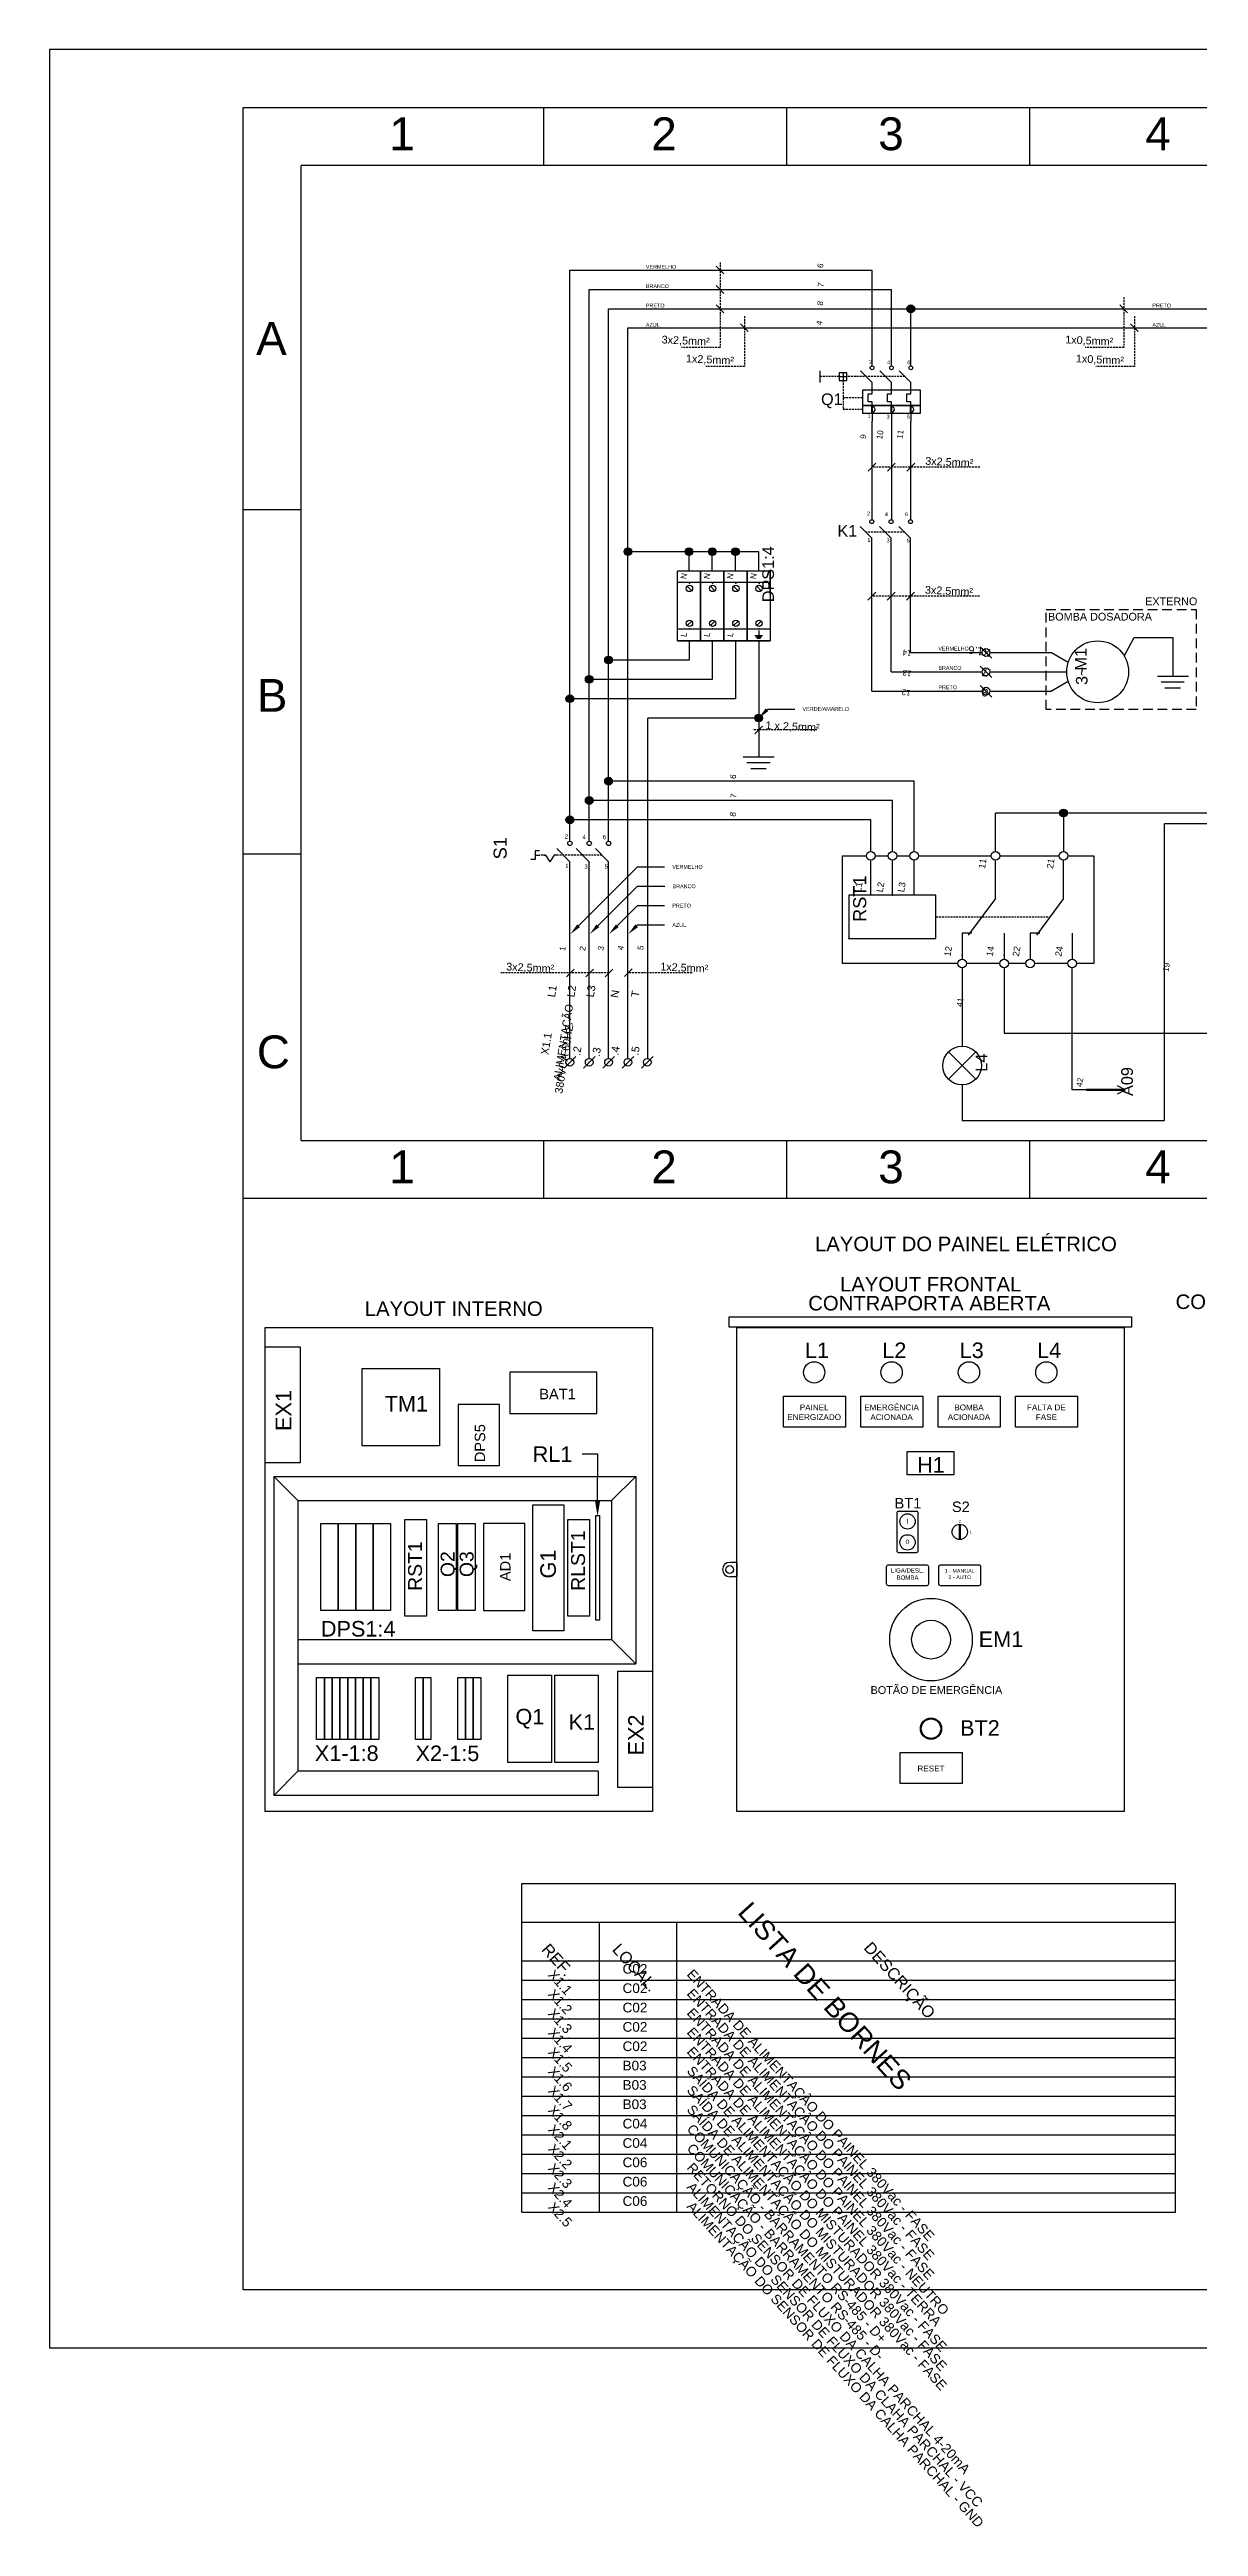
# Model space of a CAD drawing. Header units: millimetres. Extents: x 100 to 940, y 54 to 694.
# Drawn here: x 100 to 397, y 54 to 694 of the extents above; entities that cross this region are included whole.
import ezdxf
from ezdxf import colors
from ezdxf.entities.mleader import LeaderData, LeaderLine
from ezdxf.enums import TextEntityAlignment as Align
from ezdxf.math import Vec2, Vec3

# ---------------------------------------------------------------- set-up
doc = ezdxf.new("R2010")
doc.units = ezdxf.units.MM
doc.linetypes.add('DASHED', pattern=[0.75, 0.5, -0.25])
doc.styles.add('Annotative', font='Arial.ttf')
doc.styles.add('Notes', font='Arial.ttf', dxfattribs={"height": 3})
doc.styles.get("Standard").update_dxf_attribs({"font": 'Arial.ttf'})

msp = doc.modelspace()

# ---------------------------------------------------------------- hatches: boundary and pattern name
for points in [[(323.58, 626.93, 1), (321.58, 626.93, 1)], [(250.47, 564.16, 1), (248.47, 564.16, 1)], [(266.27, 564.16, 1), (264.27, 564.16, 1)], [(272.27, 564.16, 1), (270.27, 564.16, 1)], [(278.27, 564.16, 1), (276.27, 564.16, 1)], [(240.47, 531.16, 1), (238.47, 531.16, 1)], [(245.47, 536.16, 1), (243.47, 536.16, 1)], [(235.47, 526.16, 1), (233.47, 526.16, 1)], [(284.27, 521.16, 1), (282.27, 521.16, 1)], [(245.47, 504.86, 1), (243.47, 504.86, 1)], [(240.47, 499.86, 1), (238.47, 499.86, 1)], [(235.47, 494.87, 1), (233.47, 494.87, 1)], [(363.04, 496.63, 1), (361.04, 496.63, 1)]]:
    msp.add_hatch(color=256).paths.add_polyline_path(points)

# ---------------------------------------------------------------- linework, layer by layer
for p, q in [((227.78, 664), (227.78, 679)), ((290.56, 664), (290.56, 679)), ((353.33, 664), (353.33, 679)), ((165, 412), (165, 664)), ((730, 664), (165, 664)), ((234.47, 489.36), (234.47, 636.93)), ((234.47, 636.93), (312.58, 636.93)), ((272.3, 637.93), (274.3, 635.93)), ((312.58, 614.17), (312.58, 636.93)), ((239.47, 489.36), (239.47, 631.93)), ((239.47, 631.93), (317.58, 631.93)), ((272.3, 632.93), (274.3, 630.93)), ((272.3, 627.93), (274.3, 625.93)), ((317.58, 614.17), (317.58, 631.93)), ((376.6, 627.93), (378.6, 625.93)), ((376.6, 627.93), (378.6, 625.93)), ((244.47, 489.36), (244.47, 626.93)), ((244.47, 626.93), (430.45, 626.93)), ((249.47, 433.22), (249.47, 622.03)), ((249.47, 622.03), (430.45, 622.03)), ((278.58, 623.03), (280.58, 621.03)), ((278.58, 623.03), (280.58, 621.03)), ((322.58, 614.17), (322.58, 626.93)), ((379.36, 623.03), (381.36, 621.03)), ((379.36, 623.03), (381.36, 621.03)), ((299.08, 610.93), (299.08, 607.93)), ((304.08, 609.43), (306.08, 609.43)), ((305.08, 610.43), (305.08, 608.43)), ((312.58, 607.93), (309.58, 610.93)), ((312.58, 612.17), (312.58, 614.17)), ((317.58, 607.93), (314.58, 610.93)), ((317.58, 612.17), (317.58, 614.17)), ((322.58, 607.93), (319.58, 610.93)), ((322.58, 612.17), (322.58, 614.17)), ((311.58, 602.93), (311.58, 604.93)), ((311.58, 604.93), (312.58, 604.92)), ((312.58, 602.93), (311.58, 602.93)), ((312.58, 605.93), (312.58, 607.93)), ((312.58, 604.92), (312.58, 605.93)), ((312.58, 601.93), (312.58, 602.93)), ((316.58, 602.93), (316.58, 604.93)), ((316.58, 604.93), (317.58, 604.93)), ((317.58, 602.93), (316.58, 602.93)), ((317.58, 605.93), (317.58, 607.93)), ((317.58, 604.93), (317.58, 605.93)), ((317.58, 601.93), (317.58, 602.93)), ((321.58, 602.93), (321.58, 604.93)), ((321.58, 604.93), (322.58, 604.93)), ((322.58, 602.93), (321.58, 602.93)), ((322.58, 605.93), (322.58, 607.93)), ((322.58, 604.93), (322.58, 605.93)), ((322.58, 601.93), (322.58, 602.93)), ((312.58, 599.93), (312.58, 597.93)), ((312.58, 572.42), (312.58, 597.93)), ((317.58, 599.93), (317.58, 597.93)), ((317.58, 597.93), (317.58, 572.42)), ((322.58, 599.93), (322.58, 597.93)), ((322.58, 572.42), (322.58, 597.93)), ((313.58, 587), (311.58, 585)), ((318.58, 587), (316.58, 585)), ((323.58, 587), (321.58, 585)), ((165, 575), (150, 575)), ((312.49, 567.68), (309.49, 570.68)), ((317.5, 567.68), (314.5, 570.68)), ((322.5, 567.68), (319.5, 570.68)), ((283.27, 564.16), (249.47, 564.16)), ((265.27, 559.16), (265.27, 564.16)), ((271.27, 559.16), (271.27, 564.16)), ((277.27, 559.16), (277.27, 564.16)), ((283.27, 559.16), (283.27, 564.16)), ((312.49, 528.11), (312.49, 567.68)), ((317.5, 533.11), (317.5, 567.68)), ((322.5, 538.11), (322.5, 567.68)), ((262.27, 541.16), (262.27, 559.16)), ((268.27, 559.16), (262.27, 559.16)), ((268.27, 559.16), (268.27, 541.16)), ((268.27, 553.16), (268.27, 559.16)), ((268.27, 541.16), (268.27, 559.16)), ((274.27, 559.16), (268.27, 559.16)), ((274.27, 559.16), (274.27, 541.16)), ((274.27, 553.16), (274.27, 559.16)), ((274.27, 541.16), (274.27, 559.16)), ((280.27, 559.16), (274.27, 559.16)), ((280.27, 559.16), (280.27, 541.16)), ((280.27, 553.16), (280.27, 559.16)), ((280.27, 541.16), (280.27, 559.16)), ((286.27, 559.16), (280.27, 559.16)), ((286.27, 559.16), (286.27, 541.16)), ((286.27, 553.16), (286.27, 559.16)), ((268.27, 556.16), (262.27, 556.16)), ((265.95, 554.08), (264.79, 555.24)), ((274.27, 556.16), (268.27, 556.16)), ((271.95, 554.08), (270.79, 555.24)), ((280.27, 556.16), (274.27, 556.16)), ((277.95, 554.08), (276.79, 555.24)), ((286.27, 556.16), (280.27, 556.16)), ((283.95, 554.08), (282.79, 555.24)), ((313.5, 553.67), (311.5, 551.67)), ((318.5, 553.67), (316.5, 551.67)), ((323.5, 553.67), (321.5, 551.67)), ((268.27, 544.16), (262.27, 544.16)), ((265.95, 546.24), (264.79, 545.08)), ((274.27, 544.16), (268.27, 544.16)), ((271.95, 546.24), (270.79, 545.08)), ((280.27, 544.16), (274.27, 544.16)), ((277.95, 546.24), (276.79, 545.08)), ((286.27, 544.16), (280.27, 544.16)), ((283.95, 546.24), (282.79, 545.08)), ((262.27, 541.16), (268.27, 541.16)), ((268.27, 541.16), (262.27, 541.16)), ((265.27, 541.16), (265.27, 536.16)), ((268.27, 541.16), (274.27, 541.16)), ((274.27, 541.16), (268.27, 541.16)), ((271.27, 541.16), (271.27, 531.16)), ((274.27, 541.16), (280.27, 541.16)), ((280.27, 541.16), (274.27, 541.16)), ((277.27, 541.16), (277.27, 526.16)), ((280.27, 541.16), (286.27, 541.16)), ((286.27, 541.16), (280.27, 541.16)), ((282.27, 542.54), (284.27, 542.54)), ((282.51, 542.16), (284.01, 542.16)), ((282.76, 541.79), (283.76, 541.79)), ((283.27, 543.79), (283.27, 542.54)), ((283.27, 541.16), (283.27, 521.16)), ((322.5, 538.11), (341.01, 538.11)), ((343.51, 536.61), (340.51, 539.61)), ((343.01, 538.11), (358.94, 538.11)), ((358.94, 538.11), (363.27, 535.61)), ((377.72, 537.2), (380.31, 542)), ((380.31, 542), (390.31, 542)), ((390.31, 542), (390.31, 532)), ((265.27, 536.16), (244.47, 536.16)), ((317.5, 533.11), (340.95, 533.11)), ((343.51, 531.61), (340.51, 534.61)), ((343.01, 533.11), (362.87, 533.11)), ((343.01, 533.11), (346.01, 533.11)), ((386.31, 532), (394.31, 532)), ((277.27, 526.16), (234.47, 526.16)), ((271.27, 531.16), (239.47, 531.16)), ((312.49, 528.11), (340.95, 528.11)), ((343.51, 526.61), (340.51, 529.61)), ((343.01, 528.11), (358.94, 528.11)), ((343.01, 528.11), (351.01, 528.11)), ((363.27, 530.61), (358.94, 528.11)), ((387.26, 530.5), (393.26, 530.5)), ((388.27, 529), (392.27, 529)), ((254.6, 433.23), (254.6, 521.16)), ((283.27, 521.16), (254.6, 521.16)), ((284.27, 519.11), (282.27, 517.11)), ((283.27, 521.16), (283.27, 511.16)), ((279.27, 511.16), (287.27, 511.16)), ((280.22, 509.66), (286.22, 509.66)), ((281.23, 508.16), (285.23, 508.16)), ((317.84, 499.86), (239.47, 499.86)), ((323.46, 504.86), (244.47, 504.86)), ((317.84, 486.66), (317.84, 499.86)), ((323.46, 486.66), (323.46, 504.86)), ((312.21, 494.86), (234.47, 494.87)), ((312.21, 486.66), (312.21, 494.86)), ((457.38, 496.63), (344.44, 496.63)), ((344.44, 486.66), (344.44, 496.63)), ((362.04, 496.63), (362.04, 486.66)), ((462.38, 493.82), (388.18, 493.82)), ((388.18, 417.19), (388.18, 493.82)), ((226.62, 486.86), (225.5, 486.86)), ((225.5, 486.86), (225.5, 484.61)), ((234.47, 484.05), (231.09, 487.42)), ((239.47, 484.05), (236.09, 487.42)), ((244.47, 484.05), (241.09, 487.42)), ((165, 486), (150, 486)), ((225.5, 484.61), (224.37, 484.61)), ((225.5, 485.73), (226.62, 485.73)), ((227.63, 485.73), (228.19, 485.73)), ((228.19, 485.73), (229.31, 484.05)), ((230.44, 485.73), (229.31, 484.05)), ((231, 485.73), (230.44, 485.73)), ((234.47, 433.22), (234.47, 484.05)), ((234.47, 481.8), (234.47, 484.05)), ((239.46, 433.22), (239.47, 484.05)), ((239.47, 481.8), (239.47, 484.05)), ((244.47, 433.22), (244.47, 484.05)), ((244.47, 481.8), (244.47, 484.05)), ((235.6, 456.31), (233.6, 454.31)), ((240.6, 456.31), (238.6, 454.31)), ((245.6, 456.31), (243.6, 454.31)), ((250.6, 456.35), (248.6, 454.35)), ((335.84, 456.59), (335.84, 436.35)), ((346.69, 456.59), (346.69, 439.77)), ((364.29, 425.08), (364.29, 456.59)), ((346.69, 439.77), (486.57, 439.77)), ((232.97, 430.72), (235.97, 433.72)), ((237.97, 430.72), (240.97, 433.72)), ((242.97, 430.72), (245.97, 433.72)), ((247.97, 430.72), (250.97, 433.72)), ((252.97, 430.72), (255.97, 433.72)), ((339.37, 434.88), (332.3, 427.81)), ((332.3, 434.88), (339.37, 427.81)), ((335.84, 426.35), (335.84, 417.19)), ((368, 425.08), (364.29, 425.08)), ((377.96, 425.08), (375.96, 426.08)), ((375.96, 424.08), (377.96, 425.08)), ((335.84, 417.19), (388.18, 417.19)), ((165, 412), (730, 412)), ((227.78, 397), (227.78, 412)), ((290.56, 397), (290.56, 412)), ((353.33, 397), (353.33, 412)), ((165, 397), (150, 397)), ((730, 397), (165, 397)), ((277.61, 363.69), (302.64, 363.69)), ((277.61, 363.69), (302.64, 363.69)), ((157.94, 325.19), (251.52, 325.19)), ((157.94, 325.19), (157.94, 242.73)), ((157.94, 325.19), (164.2, 318.94)), ((251.52, 325.19), (245.26, 318.94)), ((251.52, 325.19), (251.52, 276.76)), ((164.2, 318.94), (164.2, 248.99)), ((164.2, 318.94), (245.26, 318.94)), ((245.26, 318.94), (245.26, 283.02)), ((335.09, 312.82), (335.09, 308.86)), ((335.36, 312.81), (335.36, 308.85)), ((277.61, 302.96), (275.77, 302.96)), ((277.61, 302.96), (277.61, 299.27)), ((277.61, 299.27), (275.77, 299.27)), ((164.2, 283.02), (245.26, 283.02)), ((245.26, 283.02), (251.52, 276.76)), ((164.2, 276.76), (251.52, 276.76)), ((164.2, 248.99), (157.94, 242.73)), ((241.82, 248.99), (164.2, 248.99)), ((241.82, 248.99), (241.82, 242.73)), ((241.82, 242.73), (157.94, 242.73)), ((222.05, 135), (222.05, 220)), ((222.05, 220), (390.95, 220)), ((390.95, 135), (390.95, 220)), ((222.05, 210), (390.95, 210)), ((242.05, 210), (242.05, 135)), ((262.05, 210), (262.05, 135)), ((222.05, 200), (390.95, 200)), ((222.05, 195), (390.95, 195)), ((222.05, 190), (390.95, 190)), ((222.05, 185), (390.95, 185)), ((222.05, 180), (390.95, 180)), ((222.05, 175), (390.95, 175)), ((222.05, 170), (390.95, 170)), ((222.05, 165), (390.95, 165)), ((222.05, 160), (390.95, 160)), ((222.05, 155), (390.95, 155)), ((222.05, 150), (390.95, 150)), ((222.05, 145), (390.95, 145)), ((222.05, 140), (390.95, 140)), ((222.05, 135), (390.95, 135))]:
    msp.add_line(p, q)
at = {"linetype": 'DASHED'}
for p, q in [((273.3, 638.92), (273.3, 616.93)), ((377.6, 629.92), (377.6, 616.93)), ((279.58, 625.03), (279.58, 612.03)), ((380.36, 625.03), (380.36, 612.03)), ((273.3, 616.93), (263.3, 616.93)), ((377.6, 616.93), (367.6, 616.93)), ((279.58, 612.03), (269.58, 612.03)), ((304.08, 609.43), (299.08, 609.43)), ((305.08, 608.43), (305.08, 600.93)), ((321.08, 609.43), (306.08, 609.43)), ((380.36, 612.03), (370.36, 612.03)), ((310.08, 603.93), (305.08, 603.93)), ((310.08, 600.93), (305.08, 600.93)), ((340.43, 586), (312.58, 586)), ((321, 569.18), (310.99, 569.18)), ((340.34, 552.67), (312.49, 552.67)), ((298.27, 518.11), (281.76, 518.11)), ((228.19, 485.73), (226.62, 485.73)), ((242.78, 485.73), (230.44, 485.73)), ((329.09, 469.79), (358.54, 469.79)), ((244.6, 455.31), (216.6, 455.31)), ((266.04, 455.31), (249.6, 455.31))]:
    msp.add_line(p, q, dxfattribs=at)
at = {"lineweight": 40}
for p, q in [((312.58, 599.93), (312.58, 601.93)), ((317.58, 599.93), (317.58, 601.93)), ((322.58, 599.93), (322.58, 601.93))]:
    msp.add_line(p, q, dxfattribs=at)
at = {"lineweight": 30}
for p, q in [((312.21, 475.41), (312.21, 484.41)), ((317.84, 475.41), (317.84, 484.41)), ((323.46, 475.41), (323.46, 484.41)), ((344.44, 474.53), (344.44, 484.41)), ((362.04, 474.53), (362.04, 484.41)), ((344.44, 474.53), (337.43, 465.05)), ((362.04, 474.53), (355.03, 465.05)), ((338.35, 465.59), (335.84, 465.59)), ((335.84, 465.59), (335.84, 458.84)), ((346.69, 465.59), (346.69, 458.84)), ((355.96, 465.59), (353.44, 465.59)), ((353.44, 465.59), (353.44, 458.84)), ((364.29, 465.59), (364.29, 458.84))]:
    msp.add_line(p, q, dxfattribs=at)
at = {"lineweight": 50}
msp.add_line((377.96, 425.08), (368, 425.08), dxfattribs=at)
for points in [[(100, 100), (940, 100), (940, 693.94), (100, 693.94)], [(150, 679), (925, 679), (925, 115), (150, 115)], [(304.08, 608.43), (306.08, 608.43), (306.08, 610.43), (304.08, 610.43)], [(310.08, 601.93), (325.08, 601.93), (325.08, 605.93), (310.08, 605.93)], [(310.08, 599.93), (325.08, 599.93), (325.08, 601.93), (310.08, 601.93)], [(275.66, 366.42), (379.62, 366.42), (379.62, 363.75), (275.66, 363.75)], [(155.75, 363.69), (255.85, 363.69), (255.85, 238.54), (155.75, 238.54)], [(155.75, 358.69), (164.76, 358.69), (164.76, 328.65), (155.75, 328.65)], [(277.61, 363.69), (377.7, 363.69), (377.7, 238.54), (277.61, 238.54)], [(180.75, 353.1), (200.77, 353.1), (200.77, 333.07), (180.75, 333.07)], [(241.48, 341.43), (241.48, 352.11), (218.96, 352.11), (218.96, 341.43)], [(289.64, 345.88), (305.66, 345.88), (305.66, 337.87), (289.64, 337.87)], [(309.64, 345.88), (325.66, 345.88), (325.66, 337.87), (309.64, 337.87)], [(329.64, 345.88), (345.66, 345.88), (345.66, 337.87), (329.64, 337.87)], [(349.64, 345.88), (365.66, 345.88), (365.66, 337.87), (349.64, 337.87)], [(216.28, 343.77), (205.6, 343.77), (205.6, 327.97), (216.28, 327.97)], [(321.66, 331.62), (333.66, 331.62), (333.66, 325.62), (321.66, 325.62)], [(191.82, 314.07), (197.42, 314.07), (197.42, 289.04), (191.82, 289.04)], [(224.93, 317.83), (232.94, 317.83), (232.94, 285.29), (224.93, 285.29)], [(233.95, 314.07), (239.56, 314.07), (239.56, 289.04), (233.95, 289.04)], [(241.17, 315.05), (242.11, 315.05), (242.11, 288.07), (241.17, 288.07)], [(170.13, 313.05), (174.63, 313.05), (174.63, 290.52), (170.13, 290.52)], [(174.63, 313.05), (179.14, 313.05), (179.14, 290.52), (174.63, 290.52)], [(179.14, 313.05), (183.64, 313.05), (183.64, 290.52), (179.14, 290.52)], [(183.64, 313.05), (188.15, 313.05), (188.15, 290.52), (183.64, 290.52)], [(200.56, 313.05), (205.06, 313.05), (205.06, 290.52), (200.56, 290.52)], [(205.51, 313.05), (210.01, 313.05), (210.01, 290.52), (205.51, 290.52)], [(222.83, 313.05), (212.15, 313.05), (212.15, 290.52), (222.83, 290.52)], [(169.02, 273.21), (171.02, 273.21), (171.02, 257.19), (169.02, 257.19)], [(171.06, 273.21), (173.06, 273.21), (173.06, 257.19), (171.06, 257.19)], [(173.06, 273.21), (175.06, 273.21), (175.06, 257.19), (173.06, 257.19)], [(175.06, 273.21), (177.07, 273.21), (177.07, 257.19), (175.06, 257.19)], [(177.07, 273.21), (179.07, 273.21), (179.07, 257.19), (177.07, 257.19)], [(179.07, 273.21), (181.07, 273.21), (181.07, 257.19), (179.07, 257.19)], [(181.07, 273.21), (183.07, 273.21), (183.07, 257.19), (181.07, 257.19)], [(183.07, 273.21), (185.08, 273.21), (185.08, 257.19), (183.07, 257.19)], [(194.56, 273.21), (196.56, 273.21), (196.56, 257.19), (194.56, 257.19)], [(196.56, 273.21), (198.56, 273.21), (198.56, 257.19), (196.56, 257.19)], [(205.48, 273.21), (207.49, 273.21), (207.49, 257.19), (205.48, 257.19)], [(207.49, 273.21), (209.49, 273.21), (209.49, 257.19), (207.49, 257.19)], [(209.49, 273.21), (211.49, 273.21), (211.49, 257.19), (209.49, 257.19)], [(218.47, 273.81), (229.74, 273.81), (229.74, 251.28), (218.47, 251.28)], [(230.55, 273.81), (241.82, 273.81), (241.82, 251.28), (230.55, 251.28)], [(246.84, 274.83), (255.85, 274.83), (255.85, 244.79), (246.84, 244.79)], [(319.83, 253.81), (335.85, 253.81), (335.85, 245.8), (319.83, 245.8)]]:
    msp.add_lwpolyline(points, close=True)
at = {"linetype": 'DASHED', "ltscale": 5}
msp.add_lwpolyline([(357.57, 549.25), (396.36, 549.25), (396.36, 523.35), (357.57, 523.35)], close=True, dxfattribs=at)
at = {"lineweight": 30}
for points in [[(334.71, 457.71), (304.91, 457.71), (304.91, 485.54), (311.09, 485.54)], [(313.34, 485.54), (316.71, 485.54)], [(318.96, 485.54), (322.34, 485.54)], [(324.59, 485.54), (343.32, 485.54)], [(345.57, 485.54), (360.92, 485.54)], [(363.17, 485.54), (369.92, 485.54), (369.92, 457.71), (365.42, 457.71)], [(345.57, 457.71), (336.96, 457.71)], [(352.32, 457.71), (347.82, 457.71)], [(363.17, 457.71), (354.57, 457.71)]]:
    msp.add_lwpolyline(points, dxfattribs=at)
msp.add_lwpolyline([(306.59, 464.16), (329.09, 464.16), (329.09, 475.41), (306.59, 475.41)], close=True, dxfattribs=at)
for points in [[(319.03, 305.89), (319.03, 315.79, -0.414214), (319.48, 316.24), (323.98, 316.24, -0.414214), (324.43, 315.79), (324.43, 305.89, -0.414214), (323.98, 305.44), (319.48, 305.44, -0.414214)], [(316.78, 302.32), (326.68, 302.32, -0.414214), (327.13, 301.87), (327.13, 297.37, -0.414214), (326.68, 296.92), (316.78, 296.92, -0.414214), (316.33, 297.37), (316.33, 301.87, -0.414214)], [(330.28, 302.32), (340.18, 302.32, -0.414214), (340.63, 301.87), (340.63, 297.37, -0.414214), (340.18, 296.92), (330.28, 296.92, -0.414214), (329.83, 297.37), (329.83, 301.87, -0.414214)]]:
    msp.add_lwpolyline(points, format="xyb", close=True)
for centre, radius in [((322.58, 626.93), 1), ((312.58, 611.67), 0.5), ((317.58, 611.67), 0.5), ((322.58, 611.67), 0.5), ((312.49, 571.93), 0.5), ((317.49, 571.93), 0.5), ((322.5, 571.93), 0.5), ((249.47, 564.16), 1), ((265.27, 564.16), 1), ((271.27, 564.16), 1), ((277.27, 564.16), 1), ((265.37, 554.66), 0.817), ((271.37, 554.66), 0.817), ((277.37, 554.66), 0.817), ((283.37, 554.66), 0.817), ((265.37, 545.66), 0.817), ((271.37, 545.66), 0.817), ((277.37, 545.66), 0.817), ((283.37, 545.66), 0.817), ((342.01, 538.11), 1), ((370.87, 533.11), 8), ((239.47, 531.16), 1), ((244.47, 536.16), 1), ((342.01, 533.11), 1), ((234.47, 526.16), 1), ((342.01, 528.11), 1), ((283.27, 521.16), 1), ((244.47, 504.86), 1), ((239.47, 499.86), 1), ((234.47, 494.87), 1), ((362.04, 496.63), 1), ((335.84, 431.35), 5), ((234.47, 432.22), 1), ((239.47, 432.22), 1), ((244.47, 432.22), 1), ((249.47, 432.22), 1), ((254.47, 432.22), 1), ((297.61, 352.06), 2.75), ((317.61, 352.06), 2.75), ((337.61, 352.06), 2.75), ((357.61, 352.06), 2.75), ((321.73, 313.54), 1.98), ((321.73, 308.14), 1.98), ((335.23, 310.84), 1.98), ((275.77, 301.11), 1.01), ((327.8, 283), 10.67), ((327.8, 283), 5.01), ((327.8, 259.99), 2.75), ((327.8, 259.99), 2.52)]:
    msp.add_circle(centre, radius)
for centre, radius in [((234.47, 488.79), 0.562), ((239.47, 488.79), 0.562), ((244.47, 488.79), 0.562), ((312.21, 485.54), 1.12), ((317.84, 485.54), 1.12), ((323.46, 485.54), 1.12), ((344.44, 485.54), 1.12), ((362.04, 485.54), 1.12), ((335.84, 457.71), 1.12), ((346.69, 457.71), 1.12), ((353.44, 457.71), 1.12), ((364.29, 457.71), 1.12)]:
    msp.add_circle(centre, radius, dxfattribs=at)
for centre, radius, start, end in [((312.58, 600.93), 0.75, 270, 90), ((317.58, 600.93), 0.75, 270, 90), ((322.58, 600.93), 0.75, 270, 90), ((275.77, 301.11), 1.84, 90, 270)]:
    msp.add_arc(centre, radius, start, end)
for p in [(265.37, 556.06), (271.37, 556.06), (277.37, 556.06), (283.37, 556.06), (265.37, 544.26), (271.37, 544.26), (277.37, 544.26), (283.37, 544.26), (342.01, 538.11), (342.01, 533.11), (239.47, 432.22), (244.47, 432.22), (222.05, 200), (222.05, 200), (234.24, 200), (234.24, 200), (222.05, 195), (222.05, 195), (234.24, 195), (234.24, 195), (222.05, 190), (222.05, 190), (234.24, 190), (234.24, 190), (222.05, 185), (222.05, 185), (222.05, 180), (222.05, 180), (234.24, 185), (234.24, 185), (234.24, 180), (234.24, 180), (222.05, 175), (222.05, 175), (234.24, 175), (234.24, 175), (222.05, 170), (222.05, 170), (234.24, 170), (234.24, 170), (222.05, 165), (222.05, 165), (234.24, 165), (234.24, 165)]:
    msp.add_point(p)
for p in [(317.84, 475.41), (317.84, 475.41), (306.59, 464.16), (306.59, 464.16), (335.84, 459.78), (335.84, 459.78), (346.69, 459.78), (346.69, 459.78)]:
    msp.add_point(p, dxfattribs=at)

# ---------------------------------------------------------------- texts
for s, height, style, p in [('1', 8.48, 'Notes', (187.8, 667.93)), ('2', 8.48, 'Notes', (255.51, 667.93)), ('3', 8.48, 'Notes', (314.16, 667.93)), ('4', 8.48, 'Notes', (383.17, 667.93)), ('VERMELHO', 1, 'Annotative', (254.12, 637.28)), ('BRANCO', 1, 'Annotative', (254.12, 632.28)), ('PRETO', 1, 'Annotative', (254.12, 627.28)), ('PRETO', 1, 'Annotative', (385.01, 627.28)), ('A', 8.48, 'Notes', (153.39, 615.03)), ('AZUL', 1, 'Annotative', (254.12, 622.28)), ('AZUL', 1, 'Annotative', (385.01, 622.28)), ('2', 1, 'Notes', (311.82, 612.73)), ('4', 1, 'Notes', (316.46, 612.59)), ('6', 1, 'Notes', (321.68, 612.59)), ('Q1', 3, 'Notes', (299.38, 602.06)), ('1', 1, 'Notes', (311.39, 598.68)), ('3', 1, 'Notes', (316.33, 598.55)), ('5', 1, 'Notes', (321.55, 598.55)), ('K1', 3, 'Notes', (303.62, 568.04)), ('2', 1, 'Notes', (311.25, 573.52)), ('4', 1, 'Notes', (315.88, 573.37)), ('6', 1, 'Notes', (321.1, 573.37)), ('1', 1, 'Notes', (311.37, 566.7)), ('3', 1, 'Notes', (316.32, 566.57)), ('5', 1, 'Notes', (321.53, 566.57)), ('EXTERNO', 2, 'Notes', (383.13, 550.33)), ('BOMBA DOSADORA', 2, 'Notes', (358.04, 546.36)), ('VERMELHO', 1, 'Annotative', (329.71, 538.62)), ('BRANCO', 1, 'Annotative', (329.71, 533.62)), ('B', 8.48, 'Notes', (153.57, 522.79)), ('PRETO', 1, 'Annotative', (329.71, 528.62)), ('C', 8.48, 'Notes', (153.57, 430.66)), ('1', 8.48, 'Notes', (187.8, 400.93)), ('2', 8.48, 'Notes', (255.51, 400.93)), ('3', 8.48, 'Notes', (314.16, 400.93)), ('4', 8.48, 'Notes', (383.17, 400.93)), ('BAT1', 2.7, 'Annotative', (226.56, 345.12)), ('BT1', 2.7, 'Annotative', (318.38, 316.91)), ('I', 1.35, 'Annotative', (321.47, 312.95)), ('S2', 2.7, 'Annotative', (333.21, 315.98)), ('2', 0.675, 'Annotative', (334.97, 313.22)), ('o', 1.35, 'Annotative', (321.2, 307.78)), ('1', 0.675, 'Annotative', (337.79, 310.5)), ('X1-1:8', 4.005, 'Annotative', (168.56, 251.64)), ('X2-1:5', 4.005, 'Annotative', (194.59, 251.62)), ('C02', 2.5, 'Notes', (248.09, 196.66)), ('C02', 2.5, 'Notes', (248.09, 191.66)), ('C02', 2.5, 'Notes', (248.09, 186.66)), ('C02', 2.5, 'Notes', (248.09, 181.66)), ('C02', 2.5, 'Notes', (248.09, 176.66)), ('B03', 2.5, 'Notes', (248.09, 171.66)), ('B03', 2.5, 'Notes', (248.09, 166.66)), ('B03', 2.5, 'Notes', (248.09, 161.66)), ('C04', 2.5, 'Notes', (248.09, 156.66)), ('C04', 2.5, 'Notes', (248.09, 151.66)), ('C06', 2.5, 'Notes', (248.09, 146.66)), ('C06', 2.5, 'Notes', (248.09, 141.66)), ('C06', 2.5, 'Notes', (248.09, 136.66))]:
    msp.add_text(s, height=height, dxfattribs=dict(style=style)).set_placement(p)
at = {"style": 'Notes'}
for s, height, rotation, p in [('6', 1.5, 80.89904, (299.95, 637.97)), ('8', 1.5, 80.89904, (299.89, 628.25)), ('7', 1.5, 80.89904, (300.05, 633)), ('4', 1.5, 80.89904, (299.67, 623.18)), ('10', 1.5, 80.89904, (315.35, 594.26)), ('11', 1.5, 80.89904, (320.56, 594.38)), ('9', 1.5, 80.89904, (311.03, 593.78)), ('N', 1.5, 80.89904, (264.67, 557.75)), ('N', 1.5, 80.89904, (270.67, 557.75)), ('N', 1.5, 80.89904, (276.67, 557.75)), ('N', 1.5, 80.89904, (282.67, 557.75)), ('L', 1.5, 80.89904, (264.67, 542.62)), ('L', 1.5, 80.89904, (270.67, 542.62)), ('L', 1.5, 80.89904, (276.67, 542.62)), ('14', 1.5, 170.89904, (321.72, 538.76)), ('X1.6', 2, 170.89904, (340.46, 539.38)), ('13', 1.5, 170.89904, (321.72, 533.51)), ('.7', 2, 170.89904, (342.3, 533.85)), ('12', 1.5, 170.89904, (321.5, 528.49)), ('.8', 2, 170.89904, (342.3, 528.68)), ('6', 1.5, 80.89904, (277.4, 505.91)), ('7', 1.5, 80.89904, (277.51, 500.94)), ('8', 1.5, 80.89904, (277.34, 496.19)), ('1', 1.5, 80.89904, (233.31, 461.46)), ('2', 1.5, 80.89904, (238.5, 461.51)), ('3', 1.5, 80.89904, (243.24, 461.55)), ('4', 1.5, 80.89904, (248.33, 461.69)), ('5', 1.5, 80.89904, (253.47, 461.69)), ('19', 1.5, 80.89904, (389.35, 456.66)), ('41', 1.5, 80.89904, (336.02, 447.62)), ('ALIMENTAÇÃO', 2, 80.89904, (233.77, 437.2)), ('380VCA 60HZ', 2, 80.89904, (233.94, 432.88)), ('X1.1', 2, 80.89904, (229.37, 436.86)), ('.2', 2, 80.89904, (237.31, 435)), ('.3', 2, 80.89904, (242.33, 434.74)), ('.4', 2, 80.89904, (247.18, 435.04)), ('.5', 2, 80.89904, (252.36, 435.04)), ('42', 1.5, 80.89904, (366.99, 426.9))]:
    msp.add_text(s, height=height, rotation=rotation, dxfattribs=at).set_placement(p, align=Align.CENTER)
for s, height, rotation, style, p in [('3x2,5mm²', 2, 357.27678, 'Notes', (258.15, 618.01)), ('1x2,5mm²', 2, 357.27678, 'Notes', (264.43, 613.12)), ('1x0,5mm²', 2, 357.27678, 'Notes', (362.45, 618.02)), ('1x0,5mm²', 2, 357.27678, 'Notes', (365.21, 613.12)), ('3x2,5mm²', 2, 357.27678, 'Notes', (326.28, 586.66)), ('DPS1:4', 3, 90, 'Notes', (287.21, 551.11)), ('3x2,5mm²', 2, 357.27678, 'Notes', (326.19, 553.34)), ('M1', 3, 90, 'Notes', (367.99, 533.45)), ('3~', 3, 90, 'Notes', (368.26, 529.72)), ('1 x 2,5mm²', 2, 357.27678, 'Notes', (284.99, 518.34)), ('3x2,5mm²', 2, 357.27678, 'Notes', (217.97, 455.96)), ('1x2,5mm²', 2, 357.27678, 'Notes', (257.78, 455.96)), ('L1', 2, 80.89904, 'Notes', (230.62, 448.89)), ('L2', 2, 80.89904, 'Notes', (235.62, 448.89)), ('L3', 2, 80.89904, 'Notes', (240.62, 448.89)), ('N', 2, 80.89904, 'Notes', (246.95, 448.74)), ('T', 2, 80.89904, 'Notes', (252.24, 448.89)), ('L4', 3, 90, 'Notes', (342.33, 429.77)), ('A09', 3, 90, 'Notes', (379.97, 423.5)), ('EX1', 4.005, 90, 'Annotative', (162.46, 336.93)), ('DPS5', 2.7, 90, 'Annotative', (212.58, 328.84)), ('RST1', 3.587, 90, 'Annotative', (196.24, 295.61)), ('RLST1', 3.587, 90, 'Annotative', (238.38, 295.61)), ('Q2', 3.587, 90, 'Annotative', (204.67, 299.16)), ('Q3', 3.587, 90, 'Annotative', (209.58, 299.16)), ('AD1', 2.7, 90, 'Annotative', (219.13, 298.12)), ('G1', 4.005, 90, 'Annotative', (230.84, 298.8)), ('EX2', 4.005, 90, 'Annotative', (253.54, 253.07)), ('LISTA DE BORNES', 5, 312.16458, 'Notes', (277.59, 212.35)), ('DESCRIÇÃO', 3, 312.16458, 'Notes', (310.23, 203.21)), ('REF.', 3, 312.16458, 'Notes', (226.93, 202.75)), ('LOCAL.', 3, 312.16458, 'Notes', (245.21, 202.75)), ('X1.1', 2.5, 312.16458, 'Notes', (228.63, 196.24)), ('X1.2', 2.5, 312.16458, 'Notes', (228.63, 191.24)), ('ENTRADA DE ALIMENTAÇÃO DO PAINEL 380Vac - FASE', 2.5, 312.16458, 'Notes', (264.53, 196.39)), ('ENTRADA DE ALIMENTAÇÃO DO PAINEL 380Vac - FASE', 2.5, 312.16458, 'Notes', (264.53, 191.39)), ('X1.3', 2.5, 312.16458, 'Notes', (228.63, 186.24)), ('ENTRADA DE ALIMENTAÇÃO DO PAINEL 380Vac - FASE', 2.5, 312.16458, 'Notes', (264.53, 186.39)), ('X1.4', 2.5, 312.16458, 'Notes', (228.63, 181.24)), ('ENTRADA DE ALIMENTAÇÃO DO PAINEL 380Vac - NEUTRO', 2.5, 312.16458, 'Notes', (264.53, 181.39)), ('X1.5', 2.5, 312.16458, 'Notes', (228.63, 176.24)), ('ENTRADA DE ALIMENTAÇÃO DO PAINEL 380Vac - TERRA', 2.5, 312.16458, 'Notes', (264.53, 176.39)), ('X1.6', 2.5, 312.16458, 'Notes', (228.63, 171.24)), ('X1.7', 2.5, 312.16458, 'Notes', (228.63, 166.24)), ('SAÍDA DE ALIMENTAÇÃO DO MISTURADOR 380Vac - FASE', 2.5, 312.16458, 'Notes', (264.53, 171.39)), ('SAÍDA DE ALIMENTAÇÃO DO MISTURADOR 380Vac - FASE', 2.5, 312.16458, 'Notes', (264.53, 166.39)), ('X1.8', 2.5, 312.16458, 'Notes', (228.63, 161.24)), ('SAÍDA DE ALIMENTAÇÃO DO MISTURADOR 380Vac - FASE', 2.5, 312.16458, 'Notes', (264.53, 161.39)), ('X2.1', 2.5, 312.16458, 'Notes', (228.63, 156.24)), ('COMUNICAÇÃO - BARRAMENTO RS-485 - D+', 2.5, 312.16458, 'Notes', (264.53, 156.39)), ('X2.2', 2.5, 312.16458, 'Notes', (228.63, 151.24)), ('X2.3', 2.5, 312.16458, 'Notes', (228.63, 146.24)), ('RETORNO DO SENSOR DE FLUXO DA CALHA PARCHAL 4-20mA', 2.5, 312.16458, 'Notes', (264.53, 146.39)), ('COMUNICAÇÃO - BARRAMENTO RS-485 - D-', 2.5, 312.16458, 'Notes', (264.53, 151.39)), ('X2.4', 2.5, 312.16458, 'Notes', (228.63, 141.24)), ('ALIMENTAÇÃO DO SENSOR DE FLUXO DA CLAHA PARCHAL - VCC', 2.5, 312.16458, 'Notes', (264.53, 141.39)), ('X2.5', 2.5, 312.16458, 'Notes', (228.63, 136.24)), ('ALIMENTAÇÃO DO SENSOR DE FLUXO DA CALHA PARCHAL - GND', 2.5, 312.16458, 'Notes', (264.53, 136.39))]:
    msp.add_text(s, height=height, rotation=rotation, dxfattribs=dict(style=style)).set_placement(p)
at = {"lineweight": 30, "style": 'Notes'}
for s, p in [('S1', (218.14, 484.65)), ('RST1', (311.05, 468.47))]:
    msp.add_text(s, height=3.375, rotation=90, dxfattribs=at).set_placement(p)
for s, p in [('2', (233.13, 490.02)), ('4', (237.72, 489.86)), ('6', (242.97, 489.86)), ('1', (233.28, 482.39)), ('3', (238.21, 482.24)), ('5', (243.46, 482.24))]:
    msp.add_text(s, height=1.12, dxfattribs=at).set_placement(p)
for s, p in [('11', (341.96, 483.42)), ('21', (359.53, 483.42)), ('L1', (309.9, 477.35)), ('L2', (315.55, 477.35)), ('L3', (321.05, 477.35)), ('12', (333.04, 460.76)), ('14', (343.94, 460.76)), ('22', (350.72, 460.76)), ('24', (361.72, 460.76))]:
    msp.add_text(s, height=1.688, rotation=80.89904, dxfattribs=at).set_placement(p, align=Align.CENTER)
for s, width, gutter_width, insert, char_height, attachment_point, style in [('LAYOUT DO PAINEL ELÉTRICO', 141.5358, 15, (297.82, 387.14), 3.75, 1, 'Notes'), ('CONTRAPORTA ABERTA', 141.5358, 15, (296.07, 371.82), 3.75, 1, 'Notes'), ('LAYOUT FRONTAL', 141.5358, 15, (304.28, 376.73), 3.75, 1, 'Notes'), ('CONTRAPORTA FECHADA', 141.5358, 15, (391.01, 372.2), 3.75, 1, 'Notes'), ('LAYOUT INTERNO', 141.5358, 15, (181.47, 370.42), 3.75, 1, 'Notes'), ('L1', 3.5666, 15, (295.21, 359.78), 4.005, 1, 'Notes'), ('L2', 3.5666, 15, (315.21, 359.78), 4.005, 1, 'Notes'), ('L3', 3.5666, 15, (335.21, 359.78), 4.005, 1, 'Notes'), ('L4', 3.5666, 15, (355.21, 359.78), 4.005, 1, 'Notes'), ('TM1', 11.7467, 15, (186.62, 345.96), 4.005, 1, 'Notes'), ('PAINEL\\PENERGIZADO', 10, 15, (297.61, 341.75), 1.502, 5, 'Notes'), ('EMERGÊNCIA\\PACIONADA', 10, 15, (317.61, 341.75), 1.502, 5, 'Notes'), ('BOMBA ACIONADA', 10, 15, (337.61, 341.75), 1.5019, 5, 'Notes'), ('FALTA DE\\PFASE', 10, 15, (357.61, 341.75), 1.502, 5, 'Notes'), ('H1', 3.5666, 15, (324.2, 330.17), 4.005, 1, 'Notes'), ('LIGA/DESL.\\PBOMBA', 30.872, 11.41, (321.73, 299.95), 1.125, 5, 'Annotative'), ('1 - MANUAL\\P2 - AUTO', 30.872, 11.41, (335.23, 299.95), 0.99, 5, 'Annotative'), ('DPS1:4', 11.7467, 15, (170.13, 287.81), 4.005, 1, 'Notes'), ('EM1', 3.5666, 15, (340.13, 285.1), 4.005, 1, 'Notes'), ('Q1', 11.7467, 15, (220.4, 265.1), 4.005, 1, 'Notes'), ('K1', 11.7467, 15, (234.16, 263.7), 4.005, 1, 'Notes'), ('BT2', 3.5666, 15, (335.31, 262.17), 4.005, 1, 'Notes'), ('RESET', 10, 15, (327.8, 249.68), 1.502, 5, 'Notes')]:
    msp.add_mtext_dynamic_manual_height_columns(s, width=width, gutter_width=gutter_width, heights=[0], dxfattribs=dict(insert=insert, char_height=char_height, attachment_point=attachment_point, style=style))
at = {"insert": (329.21, 269.96), "char_height": 2.0025, "attachment_point": 5}
msp.add_mtext_dynamic_manual_height_columns('BOTÃO DE EMERGÊNCIA', width=59.096, gutter_width=15, heights=[0], dxfattribs=at)

# ---------------------------------------------------------------- leaders
ml = msp.add_multileader_mtext('Standard')
ml.set_content('VERDE/AMARELO', color=256, style='Notes')
ml.set_leader_properties()
ml.build(insert=Vec2(0, 0))
ml.multileader.update_dxf_attribs({"dogleg_length": 7, "arrow_head_size": 3})
ctx = ml.context
ctx.base_point, ctx.char_height, ctx.arrow_head_size, ctx.plane_origin = Vec3(292.6, 523.5), 1, 3, Vec3(283.27, 521.16)
notes = []
notes.append((ctx, [(0, (1, 1, 0), (285.6, 523.5), (1, 0), 7, [(0, [(283.27, 521.16)], 0, [])])]))
ctx.mtext.insert, ctx.mtext.flow_direction = Vec3(294.6, 524.01), 5
ml = msp.add_multileader_mtext('Standard')
ml.set_content('VERMELHO', color=256, style='Notes')
ml.set_leader_properties()
ml.build(insert=Vec2(0, 0))
ml.multileader.update_dxf_attribs({"dogleg_length": 7, "arrow_head_size": 3})
ctx = ml.context
ctx.base_point, ctx.char_height, ctx.arrow_head_size, ctx.plane_origin = Vec3(258.94, 482.69), 1, 3, Vec3(234.6, 465.36)
notes.append((ctx, [(0, (1, 1, 0), (251.94, 482.69), (1, 0), 7, [(0, [(234.6, 465.36)], 0, [])])]))
ctx.mtext.insert, ctx.mtext.flow_direction = Vec3(260.94, 483.2), 5
ml = msp.add_multileader_mtext('Standard')
ml.set_content('BRANCO', color=256, style='Notes')
ml.set_leader_properties()
ml.build(insert=Vec2(0, 0))
ml.multileader.update_dxf_attribs({"dogleg_length": 7, "arrow_head_size": 3})
ctx = ml.context
ctx.base_point, ctx.char_height, ctx.arrow_head_size, ctx.plane_origin = Vec3(259, 477.69), 1, 3, Vec3(239.6, 465.36)
notes.append((ctx, [(0, (1, 1, 0), (251.94, 477.69), (1, 0), 7.07, [(0, [(239.6, 465.36)], 0, [])])]))
ctx.mtext.insert, ctx.mtext.flow_direction = Vec3(261, 478.2), 5
ml = msp.add_multileader_mtext('Standard')
ml.set_content('PRETO', color=256, style='Notes')
ml.set_leader_properties()
ml.build(insert=Vec2(0, 0))
ml.multileader.update_dxf_attribs({"dogleg_length": 7, "arrow_head_size": 3})
ctx = ml.context
ctx.base_point, ctx.char_height, ctx.arrow_head_size, ctx.plane_origin = Vec3(258.94, 472.69), 1, 3, Vec3(244.6, 465.36)
notes.append((ctx, [(0, (1, 1, 0), (251.94, 472.69), (1, 0), 7, [(0, [(244.6, 465.36)], 0, [])])]))
ctx.mtext.insert, ctx.mtext.flow_direction = Vec3(260.94, 473.2), 5
ml = msp.add_multileader_mtext('Standard')
ml.set_content('AZUL', color=256, style='Notes')
ml.set_leader_properties()
ml.build(insert=Vec2(0, 0))
ml.multileader.update_dxf_attribs({"dogleg_length": 7, "arrow_head_size": 3})
ctx = ml.context
ctx.base_point, ctx.char_height, ctx.arrow_head_size, ctx.plane_origin = Vec3(258.94, 467.69), 1, 3, Vec3(249.6, 465.36)
notes.append((ctx, [(0, (1, 1, 0), (251.94, 467.69), (1, 0), 7, [(0, [(249.6, 465.36)], 0, [])])]))
ctx.mtext.insert, ctx.mtext.flow_direction = Vec3(260.94, 468.2), 5
ml = msp.add_multileader_mtext('Standard')
ml.set_content('RL1', color=256, style='Notes')
ml.set_leader_properties()
ml.build(insert=Vec2(0, 0))
ml.multileader.update_dxf_attribs({"dogleg_length": 2})
ctx = ml.context
ctx.base_point, ctx.char_height, ctx.landing_gap_size, ctx.plane_origin = Vec3(220.86, 330.94), 4.005, 4, Vec3(268.09, 315.66)
notes.append((ctx, [(1, (1, 1, 0), (241.67, 330.94), (-1, 0), 4, [(0, [(241.62, 314.84)], 0, [])])]))
ctx.mtext.insert, ctx.mtext.flow_direction = Vec3(224.86, 332.94), 5
for ctx, leaders in notes:
    for number, flags, end, landing, length, lines in leaders:
        leader = LeaderData()
        leader.index, (leader.has_last_leader_line, leader.has_dogleg_vector, leader.attachment_direction) = number, flags
        leader.last_leader_point, leader.dogleg_vector, leader.dogleg_length = Vec3(end), Vec3(landing), length
        for number, points, colour, breaks in lines:
            line = LeaderLine()
            line.index, line.vertices, line.color, line.breaks = number, Vec3.list(points), colors.encode_raw_color(colour), breaks
            leader.lines.append(line)
        ctx.leaders.append(leader)

doc.saveas('drawing.dxf')
